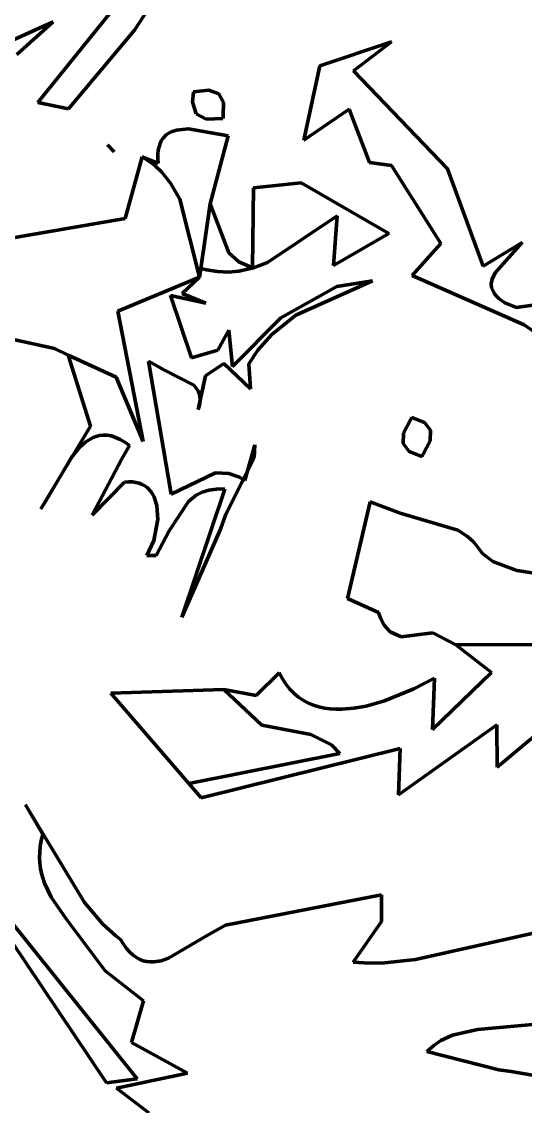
# Model space of a CAD drawing. Header units: millimetres. Extents: x 0 to 8.5, y 0 to 13.2.
# Drawn here: x 1.891 to 2.303, y 2.931 to 3.819 of the extents above; entities that cross this region are included whole.
import ezdxf

# ---------------------------------------------------------------- set-up
doc = ezdxf.new("R2010")
doc.units = ezdxf.units.MM
for name, color, linetype, lineweight in [('color#060606ff', 7, 'CONTINUOUS', 100), ('color#5c5c5cff', 7, 'CONTINUOUS', 100), ('color#aeaeaeff', 7, 'CONTINUOUS', 100), ('color#ffffffff', 7, 'CONTINUOUS', 100)]:
    doc.layers.add(name, color=color, linetype=linetype, lineweight=lineweight)

msp = doc.modelspace()

# ---------------------------------------------------------------- linework, layer by layer
at = {"layer": 'color#060606ff'}
for p, q in [((2.13499, 3.78343), (2.19349, 3.80295)), ((2.19349, 3.80295), (2.16254, 3.77922)), ((2.12189, 3.72238), (2.13499, 3.78343)), ((2.16254, 3.77922), (2.23943, 3.69904)), ((2.15894, 3.74783), (2.12189, 3.72238)), ((2.17555, 3.7041), (2.15894, 3.74783)), ((1.97562, 3.65828), (1.98966, 3.70865)), ((1.98966, 3.70865), (1.99326, 3.70642)), ((1.99326, 3.70642), (1.9998, 3.70155)), ((1.9998, 3.70155), (2.00554, 3.69618)), ((2.00554, 3.69618), (2.01279, 3.68727)), ((2.19354, 3.70178), (2.17555, 3.7041)), ((2.23411, 3.63765), (2.19354, 3.70178)), ((2.23943, 3.69904), (2.2687, 3.61913)), ((2.01279, 3.68727), (2.02029, 3.67407)), ((2.02029, 3.67407), (2.03649, 3.61016)), ((1.81957, 3.63137), (1.97562, 3.65828)), ((2.21043, 3.61153), (2.23411, 3.63765)), ((2.2687, 3.61913), (2.30045, 3.63851)), ((2.30045, 3.63851), (2.27838, 3.61363)), ((2.03649, 3.61016), (1.96968, 3.58247)), ((2.30228, 3.57118), (2.21043, 3.61153)), ((2.27594, 3.60848), (2.27529, 3.60502)), ((2.27838, 3.61363), (2.27594, 3.60848)), ((2.27529, 3.60502), (2.2756, 3.60155)), ((2.2756, 3.60155), (2.277, 3.59806)), ((2.277, 3.59806), (2.27816, 3.59632)), ((2.27816, 3.59632), (2.27964, 3.59457)), ((2.27964, 3.59457), (2.28148, 3.59281)), ((2.28148, 3.59281), (2.28368, 3.59106)), ((2.28368, 3.59106), (2.28627, 3.5893)), ((1.96968, 3.58247), (1.99022, 3.47569)), ((2.28627, 3.5893), (2.29581, 3.58544)), ((2.29581, 3.58544), (2.32098, 3.58884)), ((1.91776, 3.55176), (1.86594, 3.56307)), ((2.33903, 3.5453), (2.30228, 3.57118)), ((1.92892, 3.54638), (1.91776, 3.55176)), ((1.96815, 3.52827), (1.92892, 3.54638)), ((1.99022, 3.47569), (1.96815, 3.52827)), ((2.15771, 3.34708), (2.17626, 3.42603)), ((2.17626, 3.42603), (2.20072, 3.41682)), ((2.20072, 3.41682), (2.2478, 3.4029)), ((2.2478, 3.4029), (2.2558, 3.39765)), ((2.2558, 3.39765), (2.26064, 3.39326)), ((2.26064, 3.39326), (2.2629, 3.39077)), ((2.2629, 3.39077), (2.26814, 3.38395)), ((2.26814, 3.38395), (2.27645, 3.37723)), ((2.27645, 3.37723), (2.29633, 3.3698)), ((2.29633, 3.3698), (2.33439, 3.36405)), ((2.18304, 3.33561), (2.15771, 3.34708)), ((2.18457, 3.33097), (2.18304, 3.33561)), ((2.18749, 3.32526), (2.18457, 3.33097)), ((2.19242, 3.31977), (2.18749, 3.32526)), ((2.20159, 3.3155), (2.19242, 3.31977)), ((2.22751, 3.31897), (2.20159, 3.3155)), ((2.2462, 3.30891), (2.22751, 3.31897)), ((2.3347, 3.30938), (2.2462, 3.30891)), ((1.96396, 3.2693), (2.05648, 3.27236)), ((2.05648, 3.27236), (2.08736, 3.2431)), ((2.02764, 3.19534), (1.96396, 3.2693)), ((2.08736, 3.2431), (2.12763, 3.23569)), ((2.12763, 3.23569), (2.14441, 3.22711)), ((2.14441, 3.22711), (2.15138, 3.2199)), ((2.15138, 3.2199), (2.02764, 3.19534)), ((1.90818, 3.15377), (1.8939, 3.17802)), ((1.8939, 3.17802), (1.94245, 3.09795)), ((1.96029, 2.95031), (1.82182, 3.15634)), ((1.90613, 3.14386), (1.90696, 3.14873)), ((1.90696, 3.14873), (1.90818, 3.15377)), ((1.90557, 3.13459), (1.90567, 3.13916)), ((1.90567, 3.13916), (1.90613, 3.14386)), ((1.90581, 3.13017), (1.90557, 3.13459)), ((1.90635, 3.12588), (1.90581, 3.13017)), ((1.90719, 3.12171), (1.90635, 3.12588)), ((1.90967, 3.1137), (1.90719, 3.12171)), ((1.91509, 3.10235), (1.90967, 3.1137)), ((1.92729, 3.08464), (1.91509, 3.10235)), ((2.05763, 3.07938), (2.18557, 3.10426)), ((2.18557, 3.10426), (2.18555, 3.08233)), ((1.94245, 3.09795), (1.95734, 3.0801)), ((1.87707, 3.08863), (1.98537, 2.95348)), ((1.95912, 3.04201), (1.92729, 3.08464)), ((1.95734, 3.0801), (1.96788, 3.07063)), ((2.04229, 3.07066), (2.05763, 3.07938)), ((2.18555, 3.08233), (2.16237, 3.04901)), ((1.96788, 3.07063), (1.97172, 3.06772)), ((1.97172, 3.06772), (1.97421, 3.06369)), ((2.01114, 3.05223), (2.04229, 3.07066)), ((2.2133, 3.05127), (2.31337, 3.07366)), ((1.97421, 3.06369), (1.97677, 3.0602)), ((1.97677, 3.0602), (1.97938, 3.05726)), ((1.97938, 3.05726), (1.98205, 3.05481)), ((1.98205, 3.05481), (1.98478, 3.05284)), ((1.98478, 3.05284), (1.98755, 3.05133)), ((1.98755, 3.05133), (1.99037, 3.05024)), ((1.99037, 3.05024), (1.99323, 3.04954)), ((1.99323, 3.04954), (1.99614, 3.04922)), ((1.99614, 3.04922), (1.99908, 3.04924)), ((1.99908, 3.04924), (2.00505, 3.05021)), ((2.00505, 3.05021), (2.01114, 3.05223)), ((2.16237, 3.04901), (2.17526, 3.04824)), ((2.17526, 3.04824), (2.18804, 3.04846)), ((2.18804, 3.04846), (2.2133, 3.05127)), ((1.99061, 3.01753), (1.95912, 3.04201)), ((1.98072, 2.98321), (1.99061, 3.01753)), ((2.32103, 2.99915), (2.26405, 2.9938)), ((2.24362, 2.98928), (2.23413, 2.98488)), ((2.26405, 2.9938), (2.24362, 2.98928)), ((2.02669, 2.95811), (1.98072, 2.98321)), ((2.22816, 2.98088), (2.22251, 2.9759)), ((2.23413, 2.98488), (2.22816, 2.98088)), ((2.22251, 2.9759), (2.28142, 2.96084)), ((2.28142, 2.96084), (2.29158, 2.95941)), ((2.29158, 2.95941), (2.42586, 2.93671)), ((1.98537, 2.95348), (1.96029, 2.95031)), ((1.96861, 2.94573), (2.02669, 2.95811)), ((1.99494, 2.92555), (1.96861, 2.94573))]:
    msp.add_line(p, q, dxfattribs=at)
at = {"layer": 'color#5c5c5cff'}
for p, q in [((2.01758, 3.73074), (2.02753, 3.73158)), ((2.02753, 3.73158), (2.05983, 3.72597)), ((2.00517, 3.72185), (2.00641, 3.72384)), ((2.00641, 3.72384), (2.00949, 3.72704)), ((2.00949, 3.72704), (2.01325, 3.72931)), ((2.01325, 3.72931), (2.01758, 3.73074)), ((2.05983, 3.72597), (2.04527, 3.67013)), ((2.00244, 3.71097), (2.00275, 3.71416)), ((2.00275, 3.71416), (2.00332, 3.71702)), ((2.00332, 3.71702), (2.00413, 3.71958)), ((2.00413, 3.71958), (2.00517, 3.72185)), ((1.99326, 3.70642), (1.98966, 3.70865)), ((1.98966, 3.70865), (2.00262, 3.70359)), ((1.9998, 3.70155), (1.99326, 3.70642)), ((2.00239, 3.70746), (2.00244, 3.71097)), ((2.00262, 3.70359), (2.00239, 3.70746)), ((2.00554, 3.69618), (1.9998, 3.70155)), ((2.01279, 3.68727), (2.00554, 3.69618)), ((2.02029, 3.67407), (2.01279, 3.68727)), ((2.03649, 3.61016), (2.02029, 3.67407)), ((2.04527, 3.67013), (2.03747, 3.61719)), ((2.03747, 3.61719), (2.03649, 3.61016)), ((1.96968, 3.58247), (2.03649, 3.61016)), ((2.03649, 3.61016), (2.02219, 3.59672)), ((2.17805, 3.60718), (2.11543, 3.57913)), ((2.14896, 3.60256), (2.17805, 3.60718)), ((2.10308, 3.57697), (2.14896, 3.60256)), ((2.04168, 3.58878), (2.01267, 3.59505)), ((2.01267, 3.59505), (2.02978, 3.54408)), ((2.02219, 3.59672), (2.04168, 3.58878)), ((1.99022, 3.47569), (1.96968, 3.58247)), ((2.06357, 3.53693), (2.10308, 3.57697)), ((2.11543, 3.57913), (2.09556, 3.56325)), ((2.05139, 3.5505), (2.06052, 3.56676)), ((2.06052, 3.56676), (2.06357, 3.53693)), ((2.09556, 3.56325), (2.08418, 3.55035)), ((1.94736, 3.48813), (1.92892, 3.54638)), ((1.92892, 3.54638), (1.96815, 3.52827)), ((2.02978, 3.54408), (2.05139, 3.5505)), ((2.08418, 3.55035), (2.07683, 3.53929)), ((2.00779, 3.53411), (1.99474, 3.54125)), ((1.99474, 3.54125), (2.0133, 3.4324)), ((2.05634, 3.53952), (2.04131, 3.52928)), ((2.07831, 3.51861), (2.05634, 3.53952)), ((2.07683, 3.53929), (2.07831, 3.51861)), ((1.96815, 3.52827), (1.99022, 3.47569)), ((2.03183, 3.52159), (2.00779, 3.53411)), ((2.04131, 3.52928), (2.03541, 3.50174)), ((2.03537, 3.51698), (2.03183, 3.52159)), ((2.03669, 3.51334), (2.03537, 3.51698)), ((2.03704, 3.50916), (2.03669, 3.51334)), ((2.03541, 3.50174), (2.03626, 3.50438)), ((2.03626, 3.50438), (2.0368, 3.50685)), ((2.0368, 3.50685), (2.03704, 3.50916)), ((1.9065, 3.42036), (1.94736, 3.48813)), ((1.94337, 3.47524), (1.93835, 3.47072)), ((1.94602, 3.47707), (1.94337, 3.47524)), ((1.94878, 3.47857), (1.94602, 3.47707)), ((1.95164, 3.47971), (1.94878, 3.47857)), ((1.95462, 3.48047), (1.95164, 3.47971)), ((1.95772, 3.4808), (1.95462, 3.48047)), ((1.96095, 3.48068), (1.95772, 3.4808)), ((1.96431, 3.48009), (1.96095, 3.48068)), ((1.96781, 3.47898), (1.96431, 3.48009)), ((1.97145, 3.47734), (1.96781, 3.47898)), ((1.97525, 3.47513), (1.97145, 3.47734)), ((1.9792, 3.47232), (1.97525, 3.47513)), ((1.93835, 3.47072), (1.93145, 3.46222)), ((1.97296, 3.4613), (1.9792, 3.47232)), ((2.07346, 3.44362), (2.08187, 3.47275)), ((2.08187, 3.47275), (2.0811, 3.4621)), ((1.93145, 3.46222), (1.91013, 3.42579)), ((1.94866, 3.41511), (1.97296, 3.4613)), ((2.0811, 3.4621), (2.05813, 3.41603)), ((2.0133, 3.4324), (2.04968, 3.44999)), ((2.04968, 3.44999), (2.06044, 3.44943)), ((2.06044, 3.44943), (2.06911, 3.44626)), ((1.97502, 3.44234), (1.94866, 3.41511)), ((1.97839, 3.44257), (1.97502, 3.44234)), ((1.98151, 3.44248), (1.97839, 3.44257)), ((1.98438, 3.44209), (1.98151, 3.44248)), ((1.98701, 3.44142), (1.98438, 3.44209)), ((1.98941, 3.44048), (1.98701, 3.44142)), ((1.99159, 3.4393), (1.98941, 3.44048)), ((1.99354, 3.43788), (1.99159, 3.4393)), ((2.06911, 3.44626), (2.07346, 3.44362)), ((1.99681, 3.4344), (1.99354, 3.43788)), ((1.99927, 3.43021), (1.99681, 3.4344)), ((2.00156, 3.42284), (1.99927, 3.43021)), ((2.02186, 3.33174), (2.05721, 3.43646)), ((2.03382, 3.43149), (2.02744, 3.42639)), ((2.03871, 3.43404), (2.03382, 3.43149)), ((2.04419, 3.43579), (2.03871, 3.43404)), ((2.05034, 3.43663), (2.04419, 3.43579)), ((2.05368, 3.43668), (2.05034, 3.43663)), ((2.05721, 3.43646), (2.05368, 3.43668)), ((1.91013, 3.42579), (1.9065, 3.42036)), ((2.00224, 3.41175), (2.00156, 3.42284)), ((2.02744, 3.42639), (2.01171, 3.40245)), ((1.999, 3.39461), (2.00224, 3.41175)), ((2.05813, 3.41603), (2.05377, 3.40375)), ((2.05377, 3.40375), (2.02186, 3.33174)), ((1.99324, 3.38218), (1.999, 3.39461)), ((2.01171, 3.40245), (2.00092, 3.38208)), ((2.00092, 3.38208), (1.99324, 3.38218))]:
    msp.add_line(p, q, dxfattribs=at)
at = {"layer": 'color#aeaeaeff'}
for p, q in [((1.90404, 3.75315), (1.97679, 3.84361)), ((1.99486, 3.8305), (1.98333, 3.81241)), ((1.8329, 3.7815), (1.91673, 3.81941)), ((1.91673, 3.81941), (1.88703, 3.7925)), ((1.98333, 3.81241), (1.92933, 3.74795)), ((2.03076, 3.75347), (2.03168, 3.76206)), ((2.03168, 3.76206), (2.04402, 3.76326)), ((2.04402, 3.76326), (2.05217, 3.76034)), ((2.05217, 3.76034), (2.05612, 3.75332)), ((1.92933, 3.74795), (1.90404, 3.75315)), ((2.03365, 3.74391), (2.03076, 3.75347)), ((2.05612, 3.75332), (2.05587, 3.74218)), ((2.04189, 3.7395), (2.03365, 3.74391)), ((2.05587, 3.74218), (2.05549, 3.74026)), ((2.05549, 3.74026), (2.04189, 3.7395)), ((1.96107, 3.71854), (1.96659, 3.71297)), ((1.96659, 3.71297), (1.96107, 3.71854)), ((2.0806, 3.68328), (2.11964, 3.68753)), ((2.11964, 3.68753), (2.19133, 3.64601)), ((2.07981, 3.61827), (2.0806, 3.68328)), ((2.03747, 3.61719), (2.04527, 3.67013)), ((2.04527, 3.67013), (2.06039, 3.63009)), ((2.1491, 3.66039), (2.09219, 3.6223)), ((2.14604, 3.61975), (2.1491, 3.66039)), ((2.19133, 3.64601), (2.14604, 3.61975)), ((2.06039, 3.63009), (2.06866, 3.62281)), ((2.04219, 3.61607), (2.03747, 3.61719)), ((2.05132, 3.6147), (2.04219, 3.61607)), ((2.08064, 3.61788), (2.06853, 3.61515)), ((2.06866, 3.62281), (2.07732, 3.61892)), ((2.07732, 3.61892), (2.07981, 3.61827)), ((2.09219, 3.6223), (2.08064, 3.61788)), ((2.06009, 3.61442), (2.05132, 3.6147)), ((2.06853, 3.61515), (2.06009, 3.61442)), ((2.20349, 3.48252), (2.20911, 3.49343)), ((2.20911, 3.49343), (2.21034, 3.49517)), ((2.21034, 3.49517), (2.22057, 3.4912)), ((2.22057, 3.4912), (2.22552, 3.48488)), ((2.22552, 3.48488), (2.2252, 3.47621)), ((2.20316, 3.47388), (2.20349, 3.48252)), ((2.20812, 3.46751), (2.20316, 3.47388)), ((2.2252, 3.47621), (2.2196, 3.46517)), ((2.21837, 3.4634), (2.20812, 3.46751)), ((2.2196, 3.46517), (2.21837, 3.4634)), ((2.2462, 3.30891), (2.3347, 3.30938)), ((2.27537, 3.28647), (2.2462, 3.30891)), ((2.08288, 3.26742), (2.10164, 3.28604)), ((2.10164, 3.28604), (2.10432, 3.28104)), ((2.10432, 3.28104), (2.10728, 3.27655)), ((2.21188, 3.27293), (2.22882, 3.28181)), ((2.22725, 3.23956), (2.27537, 3.28647)), ((2.22882, 3.28181), (2.22725, 3.23956)), ((2.08736, 3.2431), (2.05648, 3.27236)), ((2.05648, 3.27236), (2.08288, 3.26742)), ((2.10728, 3.27655), (2.11049, 3.27258)), ((2.11049, 3.27258), (2.11394, 3.26908)), ((2.18792, 3.26313), (2.21188, 3.27293)), ((2.11394, 3.26908), (2.11761, 3.26606)), ((2.11761, 3.26606), (2.12148, 3.26348)), ((2.12148, 3.26348), (2.12555, 3.26132)), ((2.12555, 3.26132), (2.12978, 3.25958)), ((2.17288, 3.25889), (2.18792, 3.26313)), ((2.12978, 3.25958), (2.13417, 3.25822)), ((2.13417, 3.25822), (2.1387, 3.25722)), ((2.1387, 3.25722), (2.14335, 3.25658)), ((2.14335, 3.25658), (2.14811, 3.25626)), ((2.14811, 3.25626), (2.15295, 3.25625)), ((2.15295, 3.25625), (2.16284, 3.25707)), ((2.16284, 3.25707), (2.17288, 3.25889)), ((2.12763, 3.23569), (2.08736, 3.2431)), ((2.27993, 3.2434), (2.1994, 3.18614)), ((2.28021, 3.20891), (2.27993, 3.2434)), ((2.32985, 3.25045), (2.28021, 3.20891)), ((2.14441, 3.22711), (2.12763, 3.23569)), ((2.15138, 3.2199), (2.14441, 3.22711)), ((2.02764, 3.19534), (2.15138, 3.2199)), ((2.20059, 3.22419), (2.03779, 3.18381)), ((2.1994, 3.18614), (2.20059, 3.22419)), ((2.03779, 3.18381), (2.02764, 3.19534))]:
    msp.add_line(p, q, dxfattribs=at)
at = {"layer": 'color#ffffffff'}
for p, q in [((1.97679, 3.84361), (1.90404, 3.75315)), ((1.98333, 3.81241), (1.99486, 3.8305)), ((1.91673, 3.81941), (1.8329, 3.7815)), ((1.88703, 3.7925), (1.91673, 3.81941)), ((1.92933, 3.74795), (1.98333, 3.81241)), ((2.19349, 3.80295), (2.13499, 3.78343)), ((2.16254, 3.77922), (2.19349, 3.80295)), ((2.13499, 3.78343), (2.12189, 3.72238)), ((2.23943, 3.69904), (2.16254, 3.77922)), ((2.03168, 3.76206), (2.03076, 3.75347)), ((2.04402, 3.76326), (2.03168, 3.76206)), ((2.05217, 3.76034), (2.04402, 3.76326)), ((2.05612, 3.75332), (2.05217, 3.76034)), ((1.90404, 3.75315), (1.92933, 3.74795)), ((2.03076, 3.75347), (2.03365, 3.74391)), ((2.05587, 3.74218), (2.05612, 3.75332)), ((2.03365, 3.74391), (2.04189, 3.7395)), ((2.05549, 3.74026), (2.05587, 3.74218)), ((2.12189, 3.72238), (2.15894, 3.74783)), ((2.15894, 3.74783), (2.17555, 3.7041)), ((2.02753, 3.73158), (2.01758, 3.73074)), ((2.05983, 3.72597), (2.02753, 3.73158)), ((2.04189, 3.7395), (2.05549, 3.74026)), ((2.00641, 3.72384), (2.00517, 3.72185)), ((2.00949, 3.72704), (2.00641, 3.72384)), ((2.01325, 3.72931), (2.00949, 3.72704)), ((2.01758, 3.73074), (2.01325, 3.72931)), ((2.04527, 3.67013), (2.05983, 3.72597)), ((1.96107, 3.71854), (1.96659, 3.71297)), ((1.96659, 3.71297), (1.96107, 3.71854)), ((2.00275, 3.71416), (2.00244, 3.71097)), ((2.00332, 3.71702), (2.00275, 3.71416)), ((2.00413, 3.71958), (2.00332, 3.71702)), ((2.00517, 3.72185), (2.00413, 3.71958)), ((1.98966, 3.70865), (1.97562, 3.65828)), ((2.00262, 3.70359), (1.98966, 3.70865)), ((2.00244, 3.71097), (2.00239, 3.70746)), ((2.00239, 3.70746), (2.00262, 3.70359)), ((2.17555, 3.7041), (2.19354, 3.70178)), ((2.19354, 3.70178), (2.23411, 3.63765)), ((2.2687, 3.61913), (2.23943, 3.69904)), ((2.11964, 3.68753), (2.0806, 3.68328)), ((2.19133, 3.64601), (2.11964, 3.68753)), ((2.0806, 3.68328), (2.07981, 3.61827)), ((2.06039, 3.63009), (2.04527, 3.67013)), ((1.97562, 3.65828), (1.81957, 3.63137)), ((2.09219, 3.6223), (2.1491, 3.66039)), ((2.1491, 3.66039), (2.14604, 3.61975)), ((2.14604, 3.61975), (2.19133, 3.64601)), ((2.23411, 3.63765), (2.21043, 3.61153)), ((2.30045, 3.63851), (2.2687, 3.61913)), ((2.27838, 3.61363), (2.30045, 3.63851)), ((2.06866, 3.62281), (2.06039, 3.63009)), ((2.03649, 3.61016), (2.03747, 3.61719)), ((2.03747, 3.61719), (2.04219, 3.61607)), ((2.04219, 3.61607), (2.05132, 3.6147)), ((2.06853, 3.61515), (2.08064, 3.61788)), ((2.07732, 3.61892), (2.06866, 3.62281)), ((2.07981, 3.61827), (2.07732, 3.61892)), ((2.08064, 3.61788), (2.09219, 3.6223)), ((2.02219, 3.59672), (2.03649, 3.61016)), ((2.05132, 3.6147), (2.06009, 3.61442)), ((2.06009, 3.61442), (2.06853, 3.61515)), ((2.11543, 3.57913), (2.17805, 3.60718)), ((2.17805, 3.60718), (2.14896, 3.60256)), ((2.21043, 3.61153), (2.30228, 3.57118)), ((2.27529, 3.60502), (2.27594, 3.60848)), ((2.27594, 3.60848), (2.27838, 3.61363)), ((2.14896, 3.60256), (2.10308, 3.57697)), ((2.2756, 3.60155), (2.27529, 3.60502)), ((2.277, 3.59806), (2.2756, 3.60155)), ((2.02978, 3.54408), (2.01267, 3.59505)), ((2.01267, 3.59505), (2.04168, 3.58878)), ((2.04168, 3.58878), (2.02219, 3.59672)), ((2.27816, 3.59632), (2.277, 3.59806)), ((2.27964, 3.59457), (2.27816, 3.59632)), ((2.28148, 3.59281), (2.27964, 3.59457)), ((2.28368, 3.59106), (2.28148, 3.59281)), ((2.28627, 3.5893), (2.28368, 3.59106)), ((2.29581, 3.58544), (2.28627, 3.5893)), ((2.32098, 3.58884), (2.29581, 3.58544)), ((2.10308, 3.57697), (2.06357, 3.53693)), ((2.09556, 3.56325), (2.11543, 3.57913)), ((1.86594, 3.56307), (1.91776, 3.55176)), ((2.06052, 3.56676), (2.05139, 3.5505)), ((2.06357, 3.53693), (2.06052, 3.56676)), ((2.08418, 3.55035), (2.09556, 3.56325)), ((2.30228, 3.57118), (2.33903, 3.5453)), ((1.91776, 3.55176), (1.92892, 3.54638)), ((1.92892, 3.54638), (1.94736, 3.48813)), ((2.05139, 3.5505), (2.02978, 3.54408)), ((2.07683, 3.53929), (2.08418, 3.55035)), ((2.0133, 3.4324), (1.99474, 3.54125)), ((1.99474, 3.54125), (2.00779, 3.53411)), ((2.04131, 3.52928), (2.05634, 3.53952)), ((2.05634, 3.53952), (2.07831, 3.51861)), ((2.07831, 3.51861), (2.07683, 3.53929)), ((2.00779, 3.53411), (2.03183, 3.52159)), ((2.03541, 3.50174), (2.04131, 3.52928)), ((2.03183, 3.52159), (2.03537, 3.51698)), ((2.03537, 3.51698), (2.03669, 3.51334)), ((2.03669, 3.51334), (2.03704, 3.50916)), ((2.03626, 3.50438), (2.03541, 3.50174)), ((2.0368, 3.50685), (2.03626, 3.50438)), ((2.03704, 3.50916), (2.0368, 3.50685)), ((2.20911, 3.49343), (2.20349, 3.48252)), ((2.21034, 3.49517), (2.20911, 3.49343)), ((2.22057, 3.4912), (2.21034, 3.49517)), ((1.94736, 3.48813), (1.9065, 3.42036)), ((2.22552, 3.48488), (2.22057, 3.4912)), ((2.2252, 3.47621), (2.22552, 3.48488)), ((1.93835, 3.47072), (1.94337, 3.47524)), ((1.94337, 3.47524), (1.94602, 3.47707)), ((1.94602, 3.47707), (1.94878, 3.47857)), ((1.94878, 3.47857), (1.95164, 3.47971)), ((1.95164, 3.47971), (1.95462, 3.48047)), ((1.95462, 3.48047), (1.95772, 3.4808)), ((1.95772, 3.4808), (1.96095, 3.48068)), ((1.96095, 3.48068), (1.96431, 3.48009)), ((1.96431, 3.48009), (1.96781, 3.47898)), ((1.96781, 3.47898), (1.97145, 3.47734)), ((1.97145, 3.47734), (1.97525, 3.47513)), ((1.97525, 3.47513), (1.9792, 3.47232)), ((2.20349, 3.48252), (2.20316, 3.47388)), ((2.20316, 3.47388), (2.20812, 3.46751)), ((2.2196, 3.46517), (2.2252, 3.47621)), ((1.93145, 3.46222), (1.93835, 3.47072)), ((1.9792, 3.47232), (1.97296, 3.4613)), ((2.08187, 3.47275), (2.07346, 3.44362)), ((2.0811, 3.4621), (2.08187, 3.47275)), ((2.20812, 3.46751), (2.21837, 3.4634)), ((2.21837, 3.4634), (2.2196, 3.46517)), ((1.91013, 3.42579), (1.93145, 3.46222)), ((1.97296, 3.4613), (1.94866, 3.41511)), ((2.05813, 3.41603), (2.0811, 3.4621)), ((2.04968, 3.44999), (2.0133, 3.4324)), ((2.06044, 3.44943), (2.04968, 3.44999)), ((2.06911, 3.44626), (2.06044, 3.44943)), ((1.94866, 3.41511), (1.97502, 3.44234)), ((1.97502, 3.44234), (1.97839, 3.44257)), ((1.97839, 3.44257), (1.98151, 3.44248)), ((1.98151, 3.44248), (1.98438, 3.44209)), ((1.98438, 3.44209), (1.98701, 3.44142)), ((1.98701, 3.44142), (1.98941, 3.44048)), ((1.98941, 3.44048), (1.99159, 3.4393)), ((1.99159, 3.4393), (1.99354, 3.43788)), ((2.07346, 3.44362), (2.06911, 3.44626)), ((1.99354, 3.43788), (1.99681, 3.4344)), ((1.99681, 3.4344), (1.99927, 3.43021)), ((1.99927, 3.43021), (2.00156, 3.42284)), ((2.05721, 3.43646), (2.02186, 3.33174)), ((2.02744, 3.42639), (2.03382, 3.43149)), ((2.03382, 3.43149), (2.03871, 3.43404)), ((2.03871, 3.43404), (2.04419, 3.43579)), ((2.04419, 3.43579), (2.05034, 3.43663)), ((2.05034, 3.43663), (2.05368, 3.43668)), ((2.05368, 3.43668), (2.05721, 3.43646)), ((1.9065, 3.42036), (1.91013, 3.42579)), ((2.00156, 3.42284), (2.00224, 3.41175)), ((2.01171, 3.40245), (2.02744, 3.42639)), ((2.17626, 3.42603), (2.15771, 3.34708)), ((2.20072, 3.41682), (2.17626, 3.42603)), ((2.00224, 3.41175), (1.999, 3.39461)), ((2.05377, 3.40375), (2.05813, 3.41603)), ((2.2478, 3.4029), (2.20072, 3.41682)), ((2.02186, 3.33174), (2.05377, 3.40375)), ((2.2558, 3.39765), (2.2478, 3.4029)), ((1.999, 3.39461), (1.99324, 3.38218)), ((2.00092, 3.38208), (2.01171, 3.40245)), ((2.26064, 3.39326), (2.2558, 3.39765)), ((2.2629, 3.39077), (2.26064, 3.39326)), ((2.26814, 3.38395), (2.2629, 3.39077)), ((1.99324, 3.38218), (2.00092, 3.38208)), ((2.27645, 3.37723), (2.26814, 3.38395)), ((2.29633, 3.3698), (2.27645, 3.37723)), ((2.33439, 3.36405), (2.29633, 3.3698)), ((2.15771, 3.34708), (2.18304, 3.33561)), ((2.18304, 3.33561), (2.18457, 3.33097)), ((2.18457, 3.33097), (2.18749, 3.32526)), ((2.18749, 3.32526), (2.19242, 3.31977)), ((2.19242, 3.31977), (2.20159, 3.3155)), ((2.20159, 3.3155), (2.22751, 3.31897)), ((2.22751, 3.31897), (2.2462, 3.30891)), ((2.2462, 3.30891), (2.27537, 3.28647)), ((2.10164, 3.28604), (2.08288, 3.26742)), ((2.10432, 3.28104), (2.10164, 3.28604)), ((2.10728, 3.27655), (2.10432, 3.28104)), ((2.22882, 3.28181), (2.21188, 3.27293)), ((2.27537, 3.28647), (2.22725, 3.23956)), ((2.22725, 3.23956), (2.22882, 3.28181)), ((2.05648, 3.27236), (1.96396, 3.2693)), ((2.08288, 3.26742), (2.05648, 3.27236)), ((2.11049, 3.27258), (2.10728, 3.27655)), ((2.11394, 3.26908), (2.11049, 3.27258)), ((2.21188, 3.27293), (2.18792, 3.26313)), ((1.96396, 3.2693), (2.02764, 3.19534)), ((2.11761, 3.26606), (2.11394, 3.26908)), ((2.12148, 3.26348), (2.11761, 3.26606)), ((2.12555, 3.26132), (2.12148, 3.26348)), ((2.12978, 3.25958), (2.12555, 3.26132)), ((2.18792, 3.26313), (2.17288, 3.25889)), ((2.13417, 3.25822), (2.12978, 3.25958)), ((2.1387, 3.25722), (2.13417, 3.25822)), ((2.14335, 3.25658), (2.1387, 3.25722)), ((2.14811, 3.25626), (2.14335, 3.25658)), ((2.15295, 3.25625), (2.14811, 3.25626)), ((2.16284, 3.25707), (2.15295, 3.25625)), ((2.17288, 3.25889), (2.16284, 3.25707)), ((2.1994, 3.18614), (2.27993, 3.2434)), ((2.27993, 3.2434), (2.28021, 3.20891)), ((2.28021, 3.20891), (2.32985, 3.25045)), ((2.03779, 3.18381), (2.20059, 3.22419)), ((2.20059, 3.22419), (2.1994, 3.18614)), ((2.02764, 3.19534), (2.03779, 3.18381)), ((1.94245, 3.09795), (1.8939, 3.17802)), ((1.8939, 3.17802), (1.90818, 3.15377)), ((1.82182, 3.15634), (1.96029, 2.95031)), ((1.90696, 3.14873), (1.90613, 3.14386)), ((1.90818, 3.15377), (1.90696, 3.14873)), ((1.90567, 3.13916), (1.90557, 3.13459)), ((1.90613, 3.14386), (1.90567, 3.13916)), ((1.90557, 3.13459), (1.90581, 3.13017)), ((1.90581, 3.13017), (1.90635, 3.12588)), ((1.90635, 3.12588), (1.90719, 3.12171)), ((1.90719, 3.12171), (1.90967, 3.1137)), ((1.90967, 3.1137), (1.91509, 3.10235)), ((1.91509, 3.10235), (1.92729, 3.08464)), ((2.18557, 3.10426), (2.05763, 3.07938)), ((2.18555, 3.08233), (2.18557, 3.10426)), ((1.95734, 3.0801), (1.94245, 3.09795)), ((1.98537, 2.95348), (1.87707, 3.08863)), ((1.92729, 3.08464), (1.95912, 3.04201)), ((1.96788, 3.07063), (1.95734, 3.0801)), ((2.05763, 3.07938), (2.04229, 3.07066)), ((2.16237, 3.04901), (2.18555, 3.08233)), ((1.97172, 3.06772), (1.96788, 3.07063)), ((1.97421, 3.06369), (1.97172, 3.06772)), ((2.04229, 3.07066), (2.01114, 3.05223)), ((2.31337, 3.07366), (2.2133, 3.05127)), ((1.97677, 3.0602), (1.97421, 3.06369)), ((1.97938, 3.05726), (1.97677, 3.0602)), ((1.98205, 3.05481), (1.97938, 3.05726)), ((1.98478, 3.05284), (1.98205, 3.05481)), ((1.98755, 3.05133), (1.98478, 3.05284)), ((1.99037, 3.05024), (1.98755, 3.05133)), ((1.99323, 3.04954), (1.99037, 3.05024)), ((1.99614, 3.04922), (1.99323, 3.04954)), ((1.99908, 3.04924), (1.99614, 3.04922)), ((2.00505, 3.05021), (1.99908, 3.04924)), ((2.01114, 3.05223), (2.00505, 3.05021)), ((2.17526, 3.04824), (2.16237, 3.04901)), ((2.18804, 3.04846), (2.17526, 3.04824)), ((2.2133, 3.05127), (2.18804, 3.04846)), ((1.95912, 3.04201), (1.99061, 3.01753)), ((1.99061, 3.01753), (1.98072, 2.98321)), ((2.26405, 2.9938), (2.32103, 2.99915)), ((2.23413, 2.98488), (2.24362, 2.98928)), ((2.24362, 2.98928), (2.26405, 2.9938)), ((1.98072, 2.98321), (2.02669, 2.95811)), ((2.22251, 2.9759), (2.22816, 2.98088)), ((2.22816, 2.98088), (2.23413, 2.98488)), ((2.28142, 2.96084), (2.22251, 2.9759)), ((2.29158, 2.95941), (2.28142, 2.96084)), ((2.42586, 2.93671), (2.29158, 2.95941)), ((1.96029, 2.95031), (1.98537, 2.95348)), ((2.02669, 2.95811), (1.96861, 2.94573)), ((1.96861, 2.94573), (1.99494, 2.92555))]:
    msp.add_line(p, q, dxfattribs=at)

doc.saveas('drawing.dxf')
